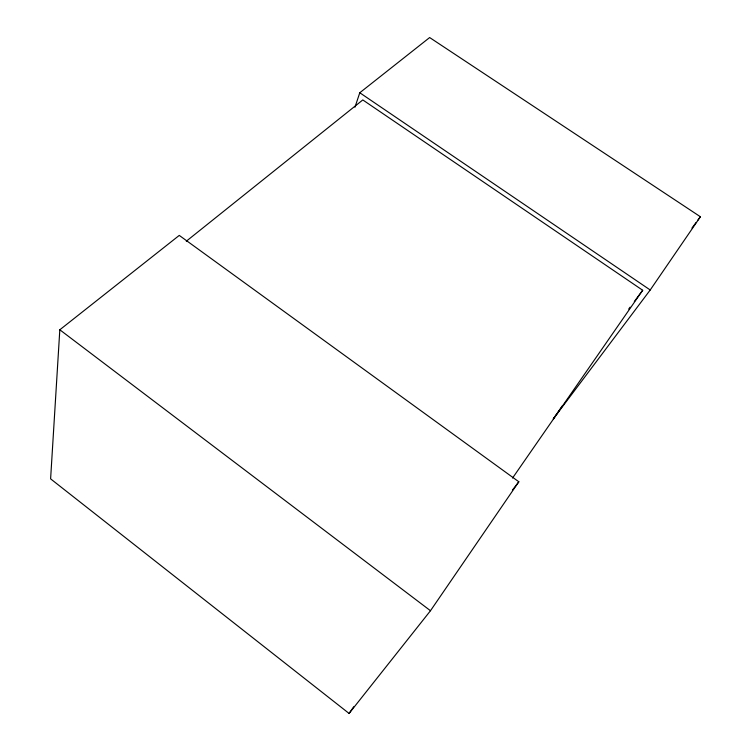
<?xml version="1.0" encoding="UTF-8"?>
<svg xmlns="http://www.w3.org/2000/svg" width="751" height="751" viewBox="0 0 751 751"><rect width="100%" height="100%" fill="white"/><g stroke="black" fill="none" stroke-linecap="round" stroke-linejoin="round"><path stroke-width="1.13" d="M59.817 329.783L50.608 478.856L349.084 713.45L430.483 610.732L518.828 481.776L179.264 235.401L59.817 329.783L430.483 610.732M354.96 107.215L359.785 92.758L429.656 37.55L700.392 216.748L650.216 289.989L553.271 418.898L562.546 405.531M349.084 713.45L353.721 706.747M512.548 478.058L642.687 290.252L362.808 99.939L186.304 241.221M628.709 309.055L630.108 307.178M634.304 301.536L642.687 290.252M691.981 228.013L696.186 222.38M697.585 220.503L700.392 216.748M512.389 490.121L518.828 481.776M359.785 92.758L650.216 289.989"/></g></svg>
